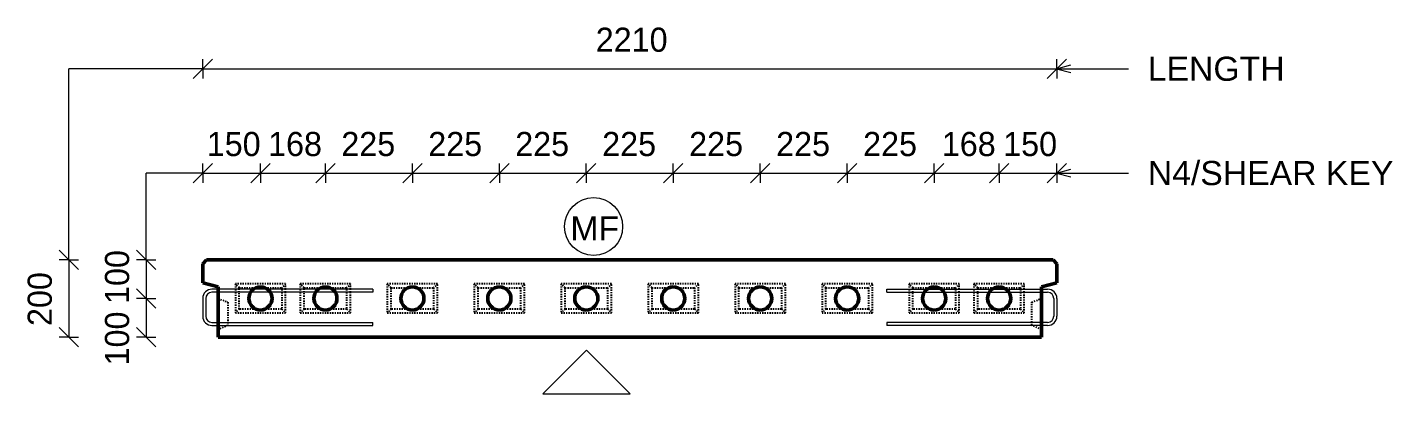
# Model space of a CAD drawing. Header units: millimetres. Extents: x -5423 to 14188, y 1067 to 21611.
# Drawn here: x -5423 to -1890, y 20118 to 21067 of the extents above; entities that cross this region are included whole.
import ezdxf

# ---------------------------------------------------------------- set-up
doc = ezdxf.new("R2010")
doc.units = ezdxf.units.MM
doc.linetypes.add('Dash', pattern=[6.36, 3.18, -3.18])
for name, color, linetype, lineweight in [('A-ANNO-DIMS', 211, 'Continuous', 9), ('A-ANNO-DIMS-25', 211, 'Continuous', 9), ('A-DETL-THIN', 151, 'Continuous', 18), ('A-WALL', 113, 'Continuous', 25), ('A-WALL-HDLN', 110, 'Dash', 25), ('G-ANNO-TEXT', 231, 'Continuous', 9), ('S-RBAR', 171, 'Continuous', 18)]:
    doc.layers.add(name, color=color, linetype=linetype, lineweight=lineweight)
doc.styles.add('Arial', font='arial.ttf', dxfattribs={"height": 62.5})
doc.styles.add('Nirmala UI Semilight', font='NirmalaS.ttf', dxfattribs={"height": 62.5})
doc.dimstyles.new('Arrow_Filled_-_2_5_NI_UI', dxfattribs={"dimscale": 304.8, "dimtxt": 65.460247, "dimasz": 0.164042, "dimexe": 0.082021, "dimexo": 0.0625, "dimgap": 0.082021, "dimtad": 1, "dimdec": 4, "dimzin": 0, "dimdsep": 46, "dimtxsty": 'Nirmala UI Semilight', "dimblk1": 'OBLIQUE', "dimblk2": 'OBLIQUE', "dimsah": 1, "dimcen": 0.09, "dimazin": 0, "dimtfac": 1, "dimtdec": 4, "dimtix": 1, "dimtmove": 0, "dimatfit": 3, "dimfxl": 0.082021, "dimfxlon": 1, "dimtvp": 1, "dimtolj": 1, "dimtzin": 0, "dimarcsym": 2})
doc.dimstyles.new('Arrow_Filled_-_2_5_NI_UI_1', dxfattribs={"dimscale": 304.8, "dimtxt": 65.460247, "dimasz": 0.164042, "dimexe": 0.082021, "dimexo": 0.0625, "dimgap": 0.082021, "dimtad": 1, "dimdec": 4, "dimzin": 0, "dimdsep": 46, "dimtxsty": 'Nirmala UI Semilight', "dimblk1": 'OBLIQUE', "dimblk2": 'OBLIQUE', "dimsah": 1, "dimcen": 0.09, "dimazin": 0, "dimtfac": 1, "dimtdec": 4, "dimtix": 1, "dimtmove": 2, "dimatfit": 3, "dimfxl": 0.082021, "dimfxlon": 1, "dimtvp": 1, "dimtolj": 1, "dimtzin": 0, "dimarcsym": 2})

# ---------------------------------------------------------------- blocks, each defined once
blk = doc.blocks.new('DIMBLOCK1-Elevation Top')
at = {"layer": 'A-ANNO-DIMS-25'}
for p, q in [((-4968.8, 20959), (-4943.8, 20984)), ((-4968.8, 20959), (-4968.8, 20984)), ((-2758.8, 20959), (-2733.8, 20984)), ((-2758.8, 20959), (-2758.8, 20984)), ((-4968.8, 20959), (-4993.8, 20934)), ((-4968.8, 20959), (-2758.8, 20959)), ((-4968.8, 20959), (-4968.8, 20934)), ((-2758.8, 20959), (-2783.8, 20934)), ((-2758.8, 20959), (-2758.8, 20934))]:
    blk.add_line(p, q, dxfattribs=at)
at = {"layer": 'A-ANNO-DIMS-25', "color": 0, "insert": (-3951.9, 21065.6), "char_height": 62.5, "width": 211.377, "attachment_point": 1, "line_spacing_factor": 1.142579, "style": 'Nirmala UI Semilight'}
blk.add_mtext('2210', dxfattribs=at)
blk = doc.blocks.new('_Oblique')
at = {"color": 0, "linetype": 'ByBlock', "lineweight": -2}
blk.add_line((-0.5, -0.5), (0.5, 0.5), dxfattribs=at)
blk = doc.blocks.new('DIMBLOCK2-Elevation Top')
at = {"layer": 'A-ANNO-DIMS-25'}
for p, q in [((-4968.8, 20689), (-4943.8, 20714)), ((-4968.8, 20689), (-4968.8, 20714)), ((-4819.3, 20689), (-4794.3, 20714)), ((-4819.3, 20689), (-4819.3, 20714)), ((-4968.8, 20689), (-4993.8, 20664)), ((-4968.8, 20689), (-4819.3, 20689)), ((-4968.8, 20689), (-4968.8, 20664)), ((-4819.3, 20689), (-4844.3, 20664)), ((-4819.3, 20689), (-4819.3, 20664))]:
    blk.add_line(p, q, dxfattribs=at)
at = {"layer": 'A-ANNO-DIMS-25', "color": 0, "insert": (-4958.3, 20795.6), "char_height": 62.5, "width": 154.248, "attachment_point": 1, "line_spacing_factor": 1.142579, "style": 'Nirmala UI Semilight'}
blk.add_mtext('150', dxfattribs=at)
blk = doc.blocks.new('DIMBLOCK3-Elevation Top')
at = {"layer": 'A-ANNO-DIMS-25'}
for p, q in [((-4819.3, 20689), (-4794.3, 20714)), ((-4819.3, 20689), (-4819.3, 20714)), ((-4651.3, 20689), (-4626.3, 20714)), ((-4651.3, 20689), (-4651.3, 20714)), ((-4819.3, 20689), (-4844.3, 20664)), ((-4819.3, 20689), (-4651.3, 20689)), ((-4819.3, 20689), (-4819.3, 20664)), ((-4651.3, 20689), (-4676.3, 20664)), ((-4651.3, 20689), (-4651.3, 20664))]:
    blk.add_line(p, q, dxfattribs=at)
at = {"layer": 'A-ANNO-DIMS-25', "color": 0, "insert": (-4799.6, 20795.6), "char_height": 62.5, "width": 154.248, "attachment_point": 1, "line_spacing_factor": 1.142579, "style": 'Nirmala UI Semilight'}
blk.add_mtext('168', dxfattribs=at)
blk = doc.blocks.new('DIMBLOCK4-Elevation Top')
at = {"layer": 'A-ANNO-DIMS-25'}
for p, q in [((-4651.3, 20689), (-4626.3, 20714)), ((-4651.3, 20689), (-4651.3, 20714)), ((-4426.3, 20689), (-4401.3, 20714)), ((-4426.3, 20689), (-4426.3, 20714)), ((-4651.3, 20689), (-4676.3, 20664)), ((-4651.3, 20689), (-4426.3, 20689)), ((-4651.3, 20689), (-4651.3, 20664)), ((-4426.3, 20689), (-4451.3, 20664)), ((-4426.3, 20689), (-4426.3, 20664))]:
    blk.add_line(p, q, dxfattribs=at)
at = {"layer": 'A-ANNO-DIMS-25', "color": 0, "insert": (-4610.2, 20795.6), "char_height": 62.5, "width": 171.387, "attachment_point": 1, "line_spacing_factor": 1.142579, "style": 'Nirmala UI Semilight'}
blk.add_mtext('225', dxfattribs=at)
blk = doc.blocks.new('DIMBLOCK5-Elevation Top')
at = {"layer": 'A-ANNO-DIMS-25'}
for p, q in [((-4426.3, 20689), (-4401.3, 20714)), ((-4426.3, 20689), (-4426.3, 20714)), ((-4201.3, 20689), (-4176.3, 20714)), ((-4201.3, 20689), (-4201.3, 20714)), ((-4426.3, 20689), (-4451.3, 20664)), ((-4426.3, 20689), (-4201.3, 20689)), ((-4426.3, 20689), (-4426.3, 20664)), ((-4201.3, 20689), (-4226.3, 20664)), ((-4201.3, 20689), (-4201.3, 20664))]:
    blk.add_line(p, q, dxfattribs=at)
at = {"layer": 'A-ANNO-DIMS-25', "color": 0, "insert": (-4385.2, 20795.6), "char_height": 62.5, "width": 171.387, "attachment_point": 1, "line_spacing_factor": 1.142579, "style": 'Nirmala UI Semilight'}
blk.add_mtext('225', dxfattribs=at)
blk = doc.blocks.new('DIMBLOCK6-Elevation Top')
at = {"layer": 'A-ANNO-DIMS-25'}
for p, q in [((-4201.3, 20689), (-4176.3, 20714)), ((-4201.3, 20689), (-4201.3, 20714)), ((-3976.3, 20689), (-3951.3, 20714)), ((-3976.3, 20689), (-3976.3, 20714)), ((-4201.3, 20689), (-4226.3, 20664)), ((-4201.3, 20689), (-3976.3, 20689)), ((-4201.3, 20689), (-4201.3, 20664)), ((-3976.3, 20689), (-4001.3, 20664)), ((-3976.3, 20689), (-3976.3, 20664))]:
    blk.add_line(p, q, dxfattribs=at)
at = {"layer": 'A-ANNO-DIMS-25', "color": 0, "insert": (-4160.2, 20795.6), "char_height": 62.5, "width": 171.387, "attachment_point": 1, "line_spacing_factor": 1.142579, "style": 'Nirmala UI Semilight'}
blk.add_mtext('225', dxfattribs=at)
blk = doc.blocks.new('DIMBLOCK7-Elevation Top')
at = {"layer": 'A-ANNO-DIMS-25'}
for p, q in [((-3976.3, 20689), (-3951.3, 20714)), ((-3976.3, 20689), (-3976.3, 20714)), ((-3751.3, 20689), (-3726.3, 20714)), ((-3751.3, 20689), (-3751.3, 20714)), ((-3976.3, 20689), (-4001.3, 20664)), ((-3976.3, 20689), (-3751.3, 20689)), ((-3976.3, 20689), (-3976.3, 20664)), ((-3751.3, 20689), (-3776.3, 20664)), ((-3751.3, 20689), (-3751.3, 20664))]:
    blk.add_line(p, q, dxfattribs=at)
at = {"layer": 'A-ANNO-DIMS-25', "color": 0, "insert": (-3935.2, 20795.6), "char_height": 62.5, "width": 171.387, "attachment_point": 1, "line_spacing_factor": 1.142579, "style": 'Nirmala UI Semilight'}
blk.add_mtext('225', dxfattribs=at)
blk = doc.blocks.new('DIMBLOCK8-Elevation Top')
at = {"layer": 'A-ANNO-DIMS-25'}
for p, q in [((-3751.3, 20689), (-3726.3, 20714)), ((-3751.3, 20689), (-3751.3, 20714)), ((-3526.3, 20689), (-3501.3, 20714)), ((-3526.3, 20689), (-3526.3, 20714)), ((-3751.3, 20689), (-3776.3, 20664)), ((-3751.3, 20689), (-3526.3, 20689)), ((-3751.3, 20689), (-3751.3, 20664)), ((-3526.3, 20689), (-3551.3, 20664)), ((-3526.3, 20689), (-3526.3, 20664))]:
    blk.add_line(p, q, dxfattribs=at)
at = {"layer": 'A-ANNO-DIMS-25', "color": 0, "insert": (-3710.2, 20795.6), "char_height": 62.5, "width": 171.387, "attachment_point": 1, "line_spacing_factor": 1.142579, "style": 'Nirmala UI Semilight'}
blk.add_mtext('225', dxfattribs=at)
blk = doc.blocks.new('DIMBLOCK9-Elevation Top')
at = {"layer": 'A-ANNO-DIMS-25'}
for p, q in [((-3526.3, 20689), (-3501.3, 20714)), ((-3526.3, 20689), (-3526.3, 20714)), ((-3301.3, 20689), (-3276.3, 20714)), ((-3301.3, 20689), (-3301.3, 20714)), ((-3526.3, 20689), (-3551.3, 20664)), ((-3526.3, 20689), (-3301.3, 20689)), ((-3526.3, 20689), (-3526.3, 20664)), ((-3301.3, 20689), (-3326.3, 20664)), ((-3301.3, 20689), (-3301.3, 20664))]:
    blk.add_line(p, q, dxfattribs=at)
at = {"layer": 'A-ANNO-DIMS-25', "color": 0, "insert": (-3485.2, 20795.6), "char_height": 62.5, "width": 171.387, "attachment_point": 1, "line_spacing_factor": 1.142579, "style": 'Nirmala UI Semilight'}
blk.add_mtext('225', dxfattribs=at)
blk = doc.blocks.new('DIMBLOCK10-Elevation Top')
at = {"layer": 'A-ANNO-DIMS-25'}
for p, q in [((-3301.3, 20689), (-3276.3, 20714)), ((-3301.3, 20689), (-3301.3, 20714)), ((-3076.3, 20689), (-3051.3, 20714)), ((-3076.3, 20689), (-3076.3, 20714)), ((-3301.3, 20689), (-3326.3, 20664)), ((-3301.3, 20689), (-3076.3, 20689)), ((-3301.3, 20689), (-3301.3, 20664)), ((-3076.3, 20689), (-3101.3, 20664)), ((-3076.3, 20689), (-3076.3, 20664))]:
    blk.add_line(p, q, dxfattribs=at)
at = {"layer": 'A-ANNO-DIMS-25', "color": 0, "insert": (-3260.2, 20795.6), "char_height": 62.5, "width": 171.387, "attachment_point": 1, "line_spacing_factor": 1.142579, "style": 'Nirmala UI Semilight'}
blk.add_mtext('225', dxfattribs=at)
blk = doc.blocks.new('DIMBLOCK11-Elevation Top')
at = {"layer": 'A-ANNO-DIMS-25'}
for p, q in [((-3076.3, 20689), (-3051.3, 20714)), ((-3076.3, 20689), (-3076.3, 20714)), ((-2908.3, 20689), (-2883.3, 20714)), ((-2908.3, 20689), (-2908.3, 20714)), ((-3076.3, 20689), (-3101.3, 20664)), ((-3076.3, 20689), (-2908.3, 20689)), ((-3076.3, 20689), (-3076.3, 20664)), ((-2908.3, 20689), (-2933.3, 20664)), ((-2908.3, 20689), (-2908.3, 20664))]:
    blk.add_line(p, q, dxfattribs=at)
at = {"layer": 'A-ANNO-DIMS-25', "color": 0, "insert": (-3056.6, 20795.6), "char_height": 62.5, "width": 154.248, "attachment_point": 1, "line_spacing_factor": 1.142579, "style": 'Nirmala UI Semilight'}
blk.add_mtext('168', dxfattribs=at)
blk = doc.blocks.new('DIMBLOCK12-Elevation Top')
at = {"layer": 'A-ANNO-DIMS-25'}
for p, q in [((-2908.3, 20689), (-2883.3, 20714)), ((-2908.3, 20689), (-2908.3, 20714)), ((-2758.8, 20689), (-2733.8, 20714)), ((-2758.8, 20689), (-2758.8, 20714)), ((-2908.3, 20689), (-2933.3, 20664)), ((-2908.3, 20689), (-2758.8, 20689)), ((-2908.3, 20689), (-2908.3, 20664)), ((-2758.8, 20689), (-2783.8, 20664)), ((-2758.8, 20689), (-2758.8, 20664))]:
    blk.add_line(p, q, dxfattribs=at)
at = {"layer": 'A-ANNO-DIMS-25', "color": 0, "insert": (-2897.8, 20795.6), "char_height": 62.5, "width": 154.248, "attachment_point": 1, "line_spacing_factor": 1.142579, "style": 'Nirmala UI Semilight'}
blk.add_mtext('150', dxfattribs=at)
blk = doc.blocks.new('DIMBLOCK13-Elevation Top')
at = {"layer": 'A-ANNO-DIMS-25'}
for p, q in [((-5315, 20464.6), (-5340, 20489.6)), ((-5315, 20464.6), (-5340, 20464.6)), ((-5315, 20464.6), (-5315, 20264.6)), ((-5315, 20464.6), (-5290, 20439.6)), ((-5315, 20464.6), (-5290, 20464.6)), ((-5315, 20264.6), (-5340, 20289.6)), ((-5315, 20264.6), (-5340, 20264.6)), ((-5315, 20264.6), (-5290, 20239.6)), ((-5315, 20264.6), (-5290, 20264.6))]:
    blk.add_line(p, q, dxfattribs=at)
at = {"layer": 'A-ANNO-DIMS-25', "color": 0, "insert": (-5421.6, 20293.2), "char_height": 62.5, "width": 171.387, "attachment_point": 1, "rotation": 90, "line_spacing_factor": 1.142579, "style": 'Nirmala UI Semilight'}
blk.add_mtext('200', dxfattribs=at)
blk = doc.blocks.new('DIMBLOCK14-Elevation Top')
at = {"layer": 'A-ANNO-DIMS-25'}
for p, q in [((-5115, 20464.6), (-5140, 20489.6)), ((-5115, 20464.6), (-5140, 20464.6)), ((-5115, 20464.6), (-5115, 20364.6)), ((-5115, 20464.6), (-5090, 20439.6)), ((-5115, 20464.6), (-5090, 20464.6)), ((-5115, 20364.6), (-5140, 20389.6)), ((-5115, 20364.6), (-5140, 20364.6)), ((-5115, 20364.6), (-5090, 20339.6)), ((-5115, 20364.6), (-5090, 20364.6))]:
    blk.add_line(p, q, dxfattribs=at)
at = {"layer": 'A-ANNO-DIMS-25', "color": 0, "insert": (-5221.6, 20350.3), "char_height": 62.5, "width": 154.248, "attachment_point": 1, "rotation": 90, "line_spacing_factor": 1.142579, "style": 'Nirmala UI Semilight'}
blk.add_mtext('100', dxfattribs=at)
blk = doc.blocks.new('DIMBLOCK15-Elevation Top')
at = {"layer": 'A-ANNO-DIMS-25'}
for p, q in [((-5115, 20364.6), (-5140, 20389.6)), ((-5115, 20364.6), (-5140, 20364.6)), ((-5115, 20364.6), (-5115, 20264.6)), ((-5115, 20364.6), (-5090, 20339.6)), ((-5115, 20364.6), (-5090, 20364.6)), ((-5115, 20264.6), (-5140, 20289.6)), ((-5115, 20264.6), (-5140, 20264.6)), ((-5115, 20264.6), (-5090, 20239.6)), ((-5115, 20264.6), (-5090, 20264.6))]:
    blk.add_line(p, q, dxfattribs=at)
at = {"layer": 'A-ANNO-DIMS-25', "color": 0, "insert": (-5221.6, 20191.2), "char_height": 62.5, "width": 154.248, "attachment_point": 1, "rotation": 90, "line_spacing_factor": 1.142579, "style": 'Nirmala UI Semilight'}
blk.add_mtext('100', dxfattribs=at)

msp = doc.modelspace()

# ---------------------------------------------------------------- linework, layer by layer
at = {"layer": 'A-DETL-THIN'}
for p, q in [((-5315.03337, 20464.5695), (-5315.03337, 20959.0327)), ((-4968.80383, 20959.0327), (-5315.03337, 20959.0327)), ((-5115.03337, 20464.5695), (-5115.03337, 20689.0327)), ((-4968.80383, 20689.0327), (-5115.03337, 20689.0327)), ((-3975.72134, 20231.06827), (-4088.85842, 20117.93118)), ((-3862.58425, 20117.93118), (-3975.72134, 20231.06827)), ((-4088.85842, 20117.93118), (-3862.58425, 20117.93118))]:
    msp.add_line(p, q, dxfattribs=at)
msp.add_circle((-3957.36297, 20550.51123), 75, dxfattribs=at)
at = {"layer": 'A-WALL', "lineweight": 50}
for p, q in [((-4958.80125, 20464.5695), (-4968.80383, 20454.56692)), ((-4968.80383, 20454.56692), (-4968.80383, 20404.5695)), ((-2768.80641, 20464.5695), (-4958.80125, 20464.5695)), ((-2758.80383, 20454.56692), (-2768.80641, 20464.5695)), ((-2758.80383, 20404.5695), (-2758.80383, 20454.56692)), ((-4968.80383, 20404.5695), (-4928.80383, 20394.5695)), ((-4928.80383, 20394.5695), (-4928.80383, 20264.5695)), ((-2798.80383, 20394.5695), (-2758.80383, 20404.5695)), ((-2798.80383, 20264.5695), (-2798.80383, 20394.5695)), ((-4928.80383, 20264.5695), (-2798.80383, 20264.5695))]:
    msp.add_line(p, q, dxfattribs=at)
for centre, start, end in [((-4819.30383, 20364.5695), 90, 270), ((-4819.30383, 20364.5695), 270, 90), ((-4651.30383, 20364.5695), 90, 270), ((-4651.30383, 20364.5695), 270, 90), ((-4426.30383, 20364.5695), 90, 270), ((-4426.30383, 20364.5695), 270, 90), ((-4201.30383, 20364.5695), 90, 270), ((-4201.30383, 20364.5695), 270, 90), ((-3976.30383, 20364.5695), 90, 270), ((-3976.30383, 20364.5695), 270, 90), ((-3751.30383, 20364.5695), 90, 270), ((-3751.30383, 20364.5695), 270, 90), ((-3526.30383, 20364.5695), 90, 270), ((-3526.30383, 20364.5695), 270, 90), ((-3301.30383, 20364.5695), 90, 270), ((-3301.30383, 20364.5695), 270, 90), ((-3076.30383, 20364.5695), 90, 270), ((-3076.30383, 20364.5695), 270, 90), ((-2908.30383, 20364.5695), 90, 270), ((-2908.30383, 20364.5695), 270, 90)]:
    msp.add_arc(centre, 30, start, end, dxfattribs=at)
at = {"layer": 'A-WALL-HDLN'}
for p, q in [((-4754.30383, 20402.0695), (-4884.30383, 20402.0695)), ((-4884.30383, 20402.0695), (-4884.30383, 20388.61911)), ((-4874.30383, 20392.0695), (-4884.30383, 20402.0695)), ((-4884.30383, 20388.51989), (-4884.30383, 20380.61911)), ((-4874.30383, 20392.0695), (-4831.29341, 20392.0695)), ((-4874.30383, 20388.61911), (-4874.30383, 20392.0695)), ((-4874.30383, 20380.61911), (-4874.30383, 20388.51989)), ((-4807.31425, 20392.0695), (-4764.30383, 20392.0695)), ((-4754.30383, 20402.0695), (-4764.30383, 20392.0695)), ((-4764.30383, 20392.0695), (-4764.30383, 20388.61911)), ((-4764.30383, 20388.51989), (-4764.30383, 20380.61911)), ((-4754.30383, 20388.61911), (-4754.30383, 20402.0695)), ((-4754.30383, 20380.61911), (-4754.30383, 20388.51989)), ((-4586.30383, 20402.0695), (-4716.30383, 20402.0695)), ((-4716.30383, 20402.0695), (-4716.30383, 20388.61911)), ((-4706.30383, 20392.0695), (-4716.30383, 20402.0695)), ((-4716.30383, 20388.51989), (-4716.30383, 20380.61911)), ((-4706.30383, 20392.0695), (-4663.29341, 20392.0695)), ((-4706.30383, 20388.61911), (-4706.30383, 20392.0695)), ((-4706.30383, 20380.61911), (-4706.30383, 20388.51989)), ((-4639.31425, 20392.0695), (-4596.30383, 20392.0695)), ((-4586.30383, 20402.0695), (-4596.30383, 20392.0695)), ((-4596.30383, 20392.0695), (-4596.30383, 20388.61911)), ((-4596.30383, 20388.51989), (-4596.30383, 20380.61911)), ((-4586.30383, 20388.61911), (-4586.30383, 20402.0695)), ((-4586.30383, 20380.61911), (-4586.30383, 20388.51989)), ((-4361.30383, 20402.0695), (-4491.30383, 20402.0695)), ((-4491.30383, 20402.0695), (-4491.30383, 20327.0695)), ((-4481.30383, 20392.0695), (-4491.30383, 20402.0695)), ((-4481.30383, 20392.0695), (-4438.29341, 20392.0695)), ((-4481.30383, 20337.0695), (-4481.30383, 20392.0695)), ((-4414.31425, 20392.0695), (-4371.30383, 20392.0695)), ((-4361.30383, 20402.0695), (-4371.30383, 20392.0695)), ((-4371.30383, 20392.0695), (-4371.30383, 20337.0695)), ((-4361.30383, 20327.0695), (-4361.30383, 20402.0695)), ((-4136.30383, 20402.0695), (-4266.30383, 20402.0695)), ((-4266.30383, 20402.0695), (-4266.30383, 20327.0695)), ((-4256.30383, 20392.0695), (-4266.30383, 20402.0695)), ((-4256.30383, 20392.0695), (-4213.29341, 20392.0695)), ((-4256.30383, 20337.0695), (-4256.30383, 20392.0695)), ((-4189.31425, 20392.0695), (-4146.30383, 20392.0695)), ((-4136.30383, 20402.0695), (-4146.30383, 20392.0695)), ((-4146.30383, 20392.0695), (-4146.30383, 20337.0695)), ((-4136.30383, 20327.0695), (-4136.30383, 20402.0695)), ((-3911.30383, 20402.0695), (-4041.30383, 20402.0695)), ((-4041.30383, 20402.0695), (-4041.30383, 20327.0695)), ((-4031.30383, 20392.0695), (-4041.30383, 20402.0695)), ((-4031.30383, 20392.0695), (-3988.29341, 20392.0695)), ((-4031.30383, 20337.0695), (-4031.30383, 20392.0695)), ((-3964.31425, 20392.0695), (-3921.30383, 20392.0695)), ((-3911.30383, 20402.0695), (-3921.30383, 20392.0695)), ((-3921.30383, 20392.0695), (-3921.30383, 20337.0695)), ((-3911.30383, 20327.0695), (-3911.30383, 20402.0695)), ((-3686.30383, 20402.0695), (-3816.30383, 20402.0695)), ((-3816.30383, 20402.0695), (-3816.30383, 20327.0695)), ((-3806.30383, 20392.0695), (-3816.30383, 20402.0695)), ((-3806.30383, 20392.0695), (-3763.29341, 20392.0695)), ((-3806.30383, 20337.0695), (-3806.30383, 20392.0695)), ((-3739.31425, 20392.0695), (-3696.30383, 20392.0695)), ((-3686.30383, 20402.0695), (-3696.30383, 20392.0695)), ((-3696.30383, 20392.0695), (-3696.30383, 20337.0695)), ((-3686.30383, 20327.0695), (-3686.30383, 20402.0695)), ((-3461.30383, 20402.0695), (-3591.30383, 20402.0695)), ((-3591.30383, 20402.0695), (-3591.30383, 20327.0695)), ((-3581.30383, 20392.0695), (-3591.30383, 20402.0695)), ((-3581.30383, 20392.0695), (-3538.29341, 20392.0695)), ((-3581.30383, 20337.0695), (-3581.30383, 20392.0695)), ((-3514.31425, 20392.0695), (-3471.30383, 20392.0695)), ((-3461.30383, 20402.0695), (-3471.30383, 20392.0695)), ((-3471.30383, 20392.0695), (-3471.30383, 20337.0695)), ((-3461.30383, 20327.0695), (-3461.30383, 20402.0695)), ((-3236.30383, 20402.0695), (-3366.30383, 20402.0695)), ((-3366.30383, 20402.0695), (-3366.30383, 20327.0695)), ((-3356.30383, 20392.0695), (-3366.30383, 20402.0695)), ((-3356.30383, 20392.0695), (-3313.29341, 20392.0695)), ((-3356.30383, 20337.0695), (-3356.30383, 20392.0695)), ((-3289.31425, 20392.0695), (-3246.30383, 20392.0695)), ((-3236.30383, 20402.0695), (-3246.30383, 20392.0695)), ((-3246.30383, 20392.0695), (-3246.30383, 20337.0695)), ((-3236.30383, 20327.0695), (-3236.30383, 20402.0695)), ((-3011.30383, 20402.0695), (-3141.30383, 20402.0695)), ((-3141.30383, 20402.0695), (-3141.30383, 20388.61911)), ((-3131.30383, 20392.0695), (-3141.30383, 20402.0695)), ((-3141.30383, 20388.51989), (-3141.30383, 20380.61911)), ((-3131.30383, 20392.0695), (-3088.29341, 20392.0695)), ((-3131.30383, 20388.61911), (-3131.30383, 20392.0695)), ((-3131.30383, 20380.61911), (-3131.30383, 20388.51989)), ((-3064.31425, 20392.0695), (-3021.30383, 20392.0695)), ((-3011.30383, 20402.0695), (-3021.30383, 20392.0695)), ((-3021.30383, 20392.0695), (-3021.30383, 20388.61911)), ((-3021.30383, 20388.51989), (-3021.30383, 20380.61911)), ((-3011.30383, 20388.61911), (-3011.30383, 20402.0695)), ((-3011.30383, 20380.61911), (-3011.30383, 20388.51989)), ((-2843.30383, 20402.0695), (-2973.30383, 20402.0695)), ((-2973.30383, 20402.0695), (-2973.30383, 20388.61911)), ((-2963.30383, 20392.0695), (-2973.30383, 20402.0695)), ((-2973.30383, 20388.51989), (-2973.30383, 20380.61911)), ((-2963.30383, 20392.0695), (-2920.29341, 20392.0695)), ((-2963.30383, 20388.61911), (-2963.30383, 20392.0695)), ((-2963.30383, 20380.61911), (-2963.30383, 20388.51989)), ((-2896.31425, 20392.0695), (-2853.30383, 20392.0695)), ((-2843.30383, 20402.0695), (-2853.30383, 20392.0695)), ((-2853.30383, 20392.0695), (-2853.30383, 20388.61911)), ((-2853.30383, 20388.51989), (-2853.30383, 20380.61911)), ((-2843.30383, 20388.61911), (-2843.30383, 20402.0695)), ((-2843.30383, 20380.61911), (-2843.30383, 20388.51989)), ((-4928.80383, 20364.5695), (-4903.80383, 20354.5695)), ((-4903.80383, 20354.5695), (-4903.80383, 20302.61911)), ((-4884.30383, 20380.51989), (-4884.30383, 20327.0695)), ((-4874.30383, 20337.0695), (-4874.30383, 20380.51989)), ((-4764.30383, 20380.51989), (-4764.30383, 20337.0695)), ((-4754.30383, 20327.0695), (-4754.30383, 20380.51989)), ((-4716.30383, 20380.51989), (-4716.30383, 20327.0695)), ((-4706.30383, 20337.0695), (-4706.30383, 20380.51989)), ((-4596.30383, 20380.51989), (-4596.30383, 20337.0695)), ((-4586.30383, 20327.0695), (-4586.30383, 20380.51989)), ((-3141.30383, 20380.51989), (-3141.30383, 20327.0695)), ((-3131.30383, 20337.0695), (-3131.30383, 20380.51989)), ((-3021.30383, 20380.51989), (-3021.30383, 20337.0695)), ((-3011.30383, 20327.0695), (-3011.30383, 20380.51989)), ((-2973.30383, 20380.51989), (-2973.30383, 20327.0695)), ((-2963.30383, 20337.0695), (-2963.30383, 20380.51989)), ((-2853.30383, 20380.51989), (-2853.30383, 20337.0695)), ((-2843.30383, 20327.0695), (-2843.30383, 20380.51989)), ((-2823.80383, 20354.5695), (-2798.85344, 20364.54965)), ((-2823.80383, 20302.61911), (-2823.80383, 20354.5695)), ((-4874.30383, 20337.0695), (-4884.30383, 20327.0695)), ((-4884.30383, 20327.0695), (-4754.30383, 20327.0695)), ((-4831.29341, 20337.0695), (-4874.30383, 20337.0695)), ((-4764.30383, 20337.0695), (-4807.31425, 20337.0695)), ((-4764.30383, 20337.0695), (-4754.30383, 20327.0695)), ((-4706.30383, 20337.0695), (-4716.30383, 20327.0695)), ((-4716.30383, 20327.0695), (-4586.30383, 20327.0695)), ((-4663.29341, 20337.0695), (-4706.30383, 20337.0695)), ((-4596.30383, 20337.0695), (-4639.31425, 20337.0695)), ((-4596.30383, 20337.0695), (-4586.30383, 20327.0695)), ((-4481.30383, 20337.0695), (-4491.30383, 20327.0695)), ((-4491.30383, 20327.0695), (-4361.30383, 20327.0695)), ((-4438.29341, 20337.0695), (-4481.30383, 20337.0695)), ((-4371.30383, 20337.0695), (-4414.31425, 20337.0695)), ((-4371.30383, 20337.0695), (-4361.30383, 20327.0695)), ((-4256.30383, 20337.0695), (-4266.30383, 20327.0695)), ((-4266.30383, 20327.0695), (-4136.30383, 20327.0695)), ((-4213.29341, 20337.0695), (-4256.30383, 20337.0695)), ((-4146.30383, 20337.0695), (-4189.31425, 20337.0695)), ((-4146.30383, 20337.0695), (-4136.30383, 20327.0695)), ((-4031.30383, 20337.0695), (-4041.30383, 20327.0695)), ((-4041.30383, 20327.0695), (-3911.30383, 20327.0695)), ((-3988.29341, 20337.0695), (-4031.30383, 20337.0695)), ((-3921.30383, 20337.0695), (-3964.31425, 20337.0695)), ((-3921.30383, 20337.0695), (-3911.30383, 20327.0695)), ((-3806.30383, 20337.0695), (-3816.30383, 20327.0695)), ((-3816.30383, 20327.0695), (-3686.30383, 20327.0695)), ((-3763.29341, 20337.0695), (-3806.30383, 20337.0695)), ((-3696.30383, 20337.0695), (-3739.31425, 20337.0695)), ((-3696.30383, 20337.0695), (-3686.30383, 20327.0695)), ((-3581.30383, 20337.0695), (-3591.30383, 20327.0695)), ((-3591.30383, 20327.0695), (-3461.30383, 20327.0695)), ((-3538.29341, 20337.0695), (-3581.30383, 20337.0695)), ((-3471.30383, 20337.0695), (-3514.31425, 20337.0695)), ((-3471.30383, 20337.0695), (-3461.30383, 20327.0695)), ((-3356.30383, 20337.0695), (-3366.30383, 20327.0695)), ((-3366.30383, 20327.0695), (-3236.30383, 20327.0695)), ((-3313.29341, 20337.0695), (-3356.30383, 20337.0695)), ((-3246.30383, 20337.0695), (-3289.31425, 20337.0695)), ((-3246.30383, 20337.0695), (-3236.30383, 20327.0695)), ((-3131.30383, 20337.0695), (-3141.30383, 20327.0695)), ((-3141.30383, 20327.0695), (-3011.30383, 20327.0695)), ((-3088.29341, 20337.0695), (-3131.30383, 20337.0695)), ((-3021.30383, 20337.0695), (-3064.31425, 20337.0695)), ((-3021.30383, 20337.0695), (-3011.30383, 20327.0695)), ((-2963.30383, 20337.0695), (-2973.30383, 20327.0695)), ((-2973.30383, 20327.0695), (-2843.30383, 20327.0695)), ((-2920.29341, 20337.0695), (-2963.30383, 20337.0695)), ((-2853.30383, 20337.0695), (-2896.31425, 20337.0695)), ((-2853.30383, 20337.0695), (-2843.30383, 20327.0695)), ((-4903.92785, 20294.51989), (-4928.80383, 20284.5695)), ((-4903.80383, 20302.51989), (-4903.80383, 20294.5695)), ((-2823.80383, 20294.5695), (-2823.80383, 20302.51989)), ((-2798.85344, 20284.58934), (-2823.67981, 20294.51989))]:
    msp.add_line(p, q, dxfattribs=at)
at = {"layer": 'G-ANNO-TEXT', "color": 10}
for p, q in [((-2759.93465, 20959.17014), (-2722.43465, 20969.21823)), ((-2759.93465, 20959.17014), (-2722.43465, 20949.12205)), ((-2759.93465, 20959.17014), (-2573.75411, 20959.17014)), ((-2759.93465, 20689.17014), (-2722.43465, 20699.21823)), ((-2759.93465, 20689.17014), (-2722.43465, 20679.12205)), ((-2759.93465, 20689.17014), (-2573.75411, 20689.17014))]:
    msp.add_line(p, q, dxfattribs=at)
at = {"layer": 'S-RBAR'}
for p, q in [((-4528.80383, 20388.5695), (-4944.80383, 20388.5695)), ((-4528.80383, 20388.5695), (-4528.80383, 20380.5695)), ((-3198.80383, 20388.5695), (-2782.80383, 20388.5695)), ((-3198.80383, 20380.5695), (-3198.80383, 20388.5695)), ((-4968.80383, 20364.5695), (-4968.80383, 20318.5695)), ((-4960.80383, 20364.5695), (-4960.80383, 20318.5695)), ((-4528.80383, 20380.5695), (-4944.80383, 20380.5695)), ((-3198.80383, 20380.5695), (-2782.80383, 20380.5695)), ((-2766.80383, 20364.5695), (-2766.80383, 20318.5695)), ((-2758.80383, 20364.5695), (-2758.80383, 20318.5695)), ((-4944.80383, 20302.5695), (-4528.80383, 20302.5695)), ((-4944.80383, 20294.5695), (-4528.80383, 20294.5695)), ((-4528.80383, 20294.5695), (-4528.80383, 20302.5695)), ((-2782.80383, 20302.5695), (-3198.80383, 20302.5695)), ((-3198.80383, 20302.5695), (-3198.80383, 20294.5695)), ((-2782.80383, 20294.5695), (-3198.80383, 20294.5695))]:
    msp.add_line(p, q, dxfattribs=at)
for centre, radius, start, end in [((-4944.80383, 20364.5695), 24, 90, 180), ((-2782.80383, 20364.5695), 24, 360, 90), ((-4944.80383, 20364.5695), 16, 90, 180), ((-2782.80383, 20364.5695), 16, 360, 90), ((-4944.80383, 20318.5695), 24, 180, 270), ((-4944.80383, 20318.5695), 16, 180, 270), ((-2782.80383, 20318.5695), 16, 270, 0), ((-2782.80383, 20318.5695), 24, 270, 0)]:
    msp.add_arc(centre, radius, start, end, dxfattribs=at)

# ---------------------------------------------------------------- texts
at = {"layer": 'G-ANNO-TEXT', "color": 7, "char_height": 62.5, "attachment_point": 1, "style": 'Arial'}
for s, insert, width in [('LENGTH', (-2523.75411, 20990.42014), 428.9028125), ('N4/SHEAR KEY', (-2523.75411, 20720.42014), 767.6157813), ('MF', (-4017.53558, 20577.22338), 150.3164062)]:
    msp.add_mtext(s, dxfattribs=dict(at, insert=insert, width=width))

# ---------------------------------------------------------------- dimensions: what is measured, and where the dimension line sits
at = {"layer": 'A-ANNO-DIMS'}
for base, p1, p2, override, picture, middle in [((-2758.80383, 20959.0327), (-4968.80383, 20934.0327), (-2758.80383, 20934.0327), {"dimpost": '<>', "dimfxl": 2210}, 'DIMBLOCK1-Elevation Top', (-3863.80383, 21016.50306)), ((-4819.30383, 20689.0327), (-4968.80383, 20664.0327), (-4819.30383, 20664.0327), {"dimpost": '<>', "dimfxl": 149.5}, 'DIMBLOCK2-Elevation Top', (-4894.05383, 20746.50306)), ((-4651.30383, 20689.0327), (-4819.30383, 20664.0327), (-4651.30383, 20664.0327), {"dimpost": '<>', "dimfxl": 168}, 'DIMBLOCK3-Elevation Top', (-4735.30383, 20746.52485)), ((-4426.30383, 20689.0327), (-4651.30383, 20664.0327), (-4426.30383, 20664.0327), {"dimpost": '<>', "dimfxl": 225}, 'DIMBLOCK4-Elevation Top', (-4538.80383, 20746.32872)), ((-4201.30383, 20689.0327), (-4426.30383, 20664.0327), (-4201.30383, 20664.0327), {"dimpost": '<>', "dimfxl": 225}, 'DIMBLOCK5-Elevation Top', (-4313.80383, 20746.32872)), ((-3976.30383, 20689.0327), (-4201.30383, 20664.0327), (-3976.30383, 20664.0327), {"dimpost": '<>', "dimfxl": 225}, 'DIMBLOCK6-Elevation Top', (-4088.80383, 20746.32872)), ((-3751.30383, 20689.0327), (-3976.30383, 20664.0327), (-3751.30383, 20664.0327), {"dimpost": '<>', "dimfxl": 225}, 'DIMBLOCK7-Elevation Top', (-3863.80383, 20746.32872)), ((-3526.30383, 20689.0327), (-3751.30383, 20664.0327), (-3526.30383, 20664.0327), {"dimpost": '<>', "dimfxl": 225}, 'DIMBLOCK8-Elevation Top', (-3638.80383, 20746.32872)), ((-3301.30383, 20689.0327), (-3526.30383, 20664.0327), (-3301.30383, 20664.0327), {"dimpost": '<>', "dimfxl": 225}, 'DIMBLOCK9-Elevation Top', (-3413.80383, 20746.32872)), ((-3076.30383, 20689.0327), (-3301.30383, 20664.0327), (-3076.30383, 20664.0327), {"dimpost": '<>', "dimfxl": 225}, 'DIMBLOCK10-Elevation Top', (-3188.80383, 20746.32872)), ((-2908.30383, 20689.0327), (-3076.30383, 20664.0327), (-2908.30383, 20664.0327), {"dimpost": '<>', "dimfxl": 168}, 'DIMBLOCK11-Elevation Top', (-2992.30383, 20746.52485)), ((-2758.80383, 20689.0327), (-2908.30383, 20664.0327), (-2758.80383, 20664.0327), {"dimpost": '<>', "dimfxl": 149.5}, 'DIMBLOCK12-Elevation Top', (-2833.55383, 20746.50306))]:
    dim = msp.add_linear_dim(base=base, p1=p1, p2=p2, dimstyle='Arrow_Filled_-_2_5_NI_UI', override=override, dxfattribs=at)
    dim.commit()
    dim.dimension.update_dxf_attribs({"geometry": picture, "text_midpoint": middle})
for base, p1, p2, override, picture, middle in [((-5315.03337, 20264.5695), (-5290.03337, 20464.5695), (-5290.03337, 20264.5695), {"dimpost": '<>', "dimfxl": 200}, 'DIMBLOCK13-Elevation Top', (-5372.32939, 20364.5695)), ((-5115.03337, 20364.5695), (-5090.03337, 20464.5695), (-5090.03337, 20364.5695), {"dimpost": '<>', "dimfxl": 100}, 'DIMBLOCK14-Elevation Top', (-5172.50373, 20414.5695))]:
    dim = msp.add_linear_dim(base=base, p1=p1, p2=p2, angle=90, dimstyle='Arrow_Filled_-_2_5_NI_UI', override=override, dxfattribs=at)
    dim.commit()
    dim.dimension.update_dxf_attribs({"geometry": picture, "text_midpoint": middle})
dim = msp.add_linear_dim(base=(-5115.03337, 20264.5695), p1=(-5090.03337, 20364.5695), p2=(-5090.03337, 20264.5695), angle=90, dimstyle='Arrow_Filled_-_2_5_NI_UI_1', override={"dimpost": '<>', "dimfxl": 100}, dxfattribs=at)
dim.commit()
dim.dimension.update_dxf_attribs({"geometry": 'DIMBLOCK15-Elevation Top', "text_midpoint": (-5179.90968, 20268.32581), "dimtype": 160, "text_rotation": 90})

doc.saveas('drawing.dxf')
